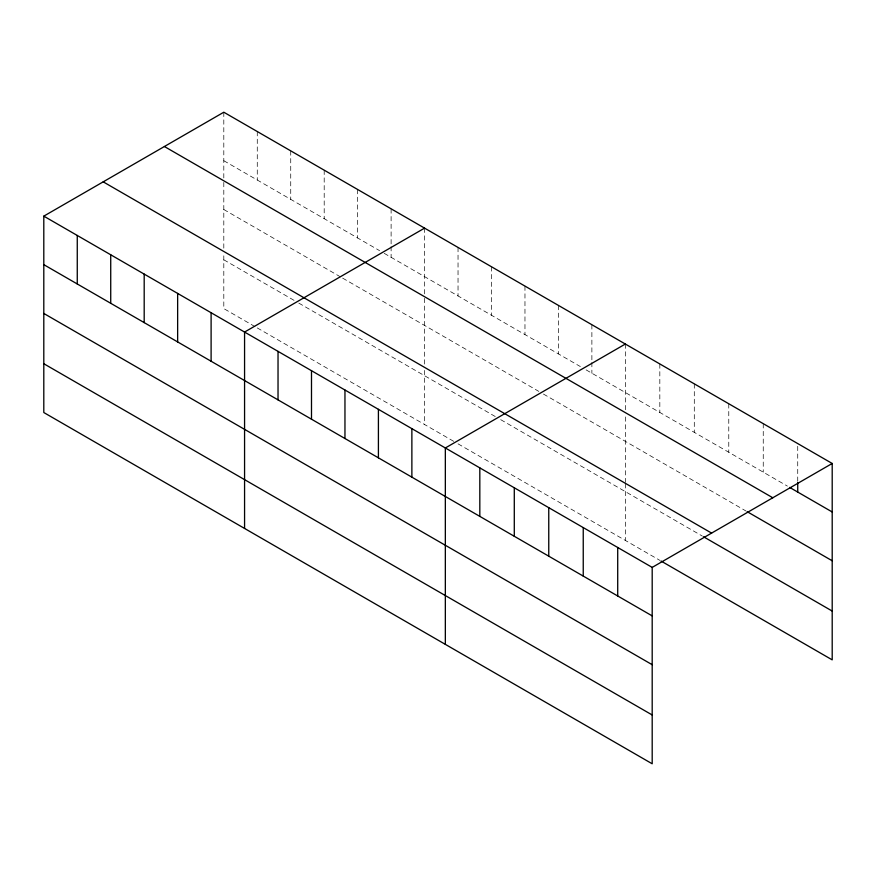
<?xml version="1.0" encoding="UTF-8"?>
<svg xmlns="http://www.w3.org/2000/svg" width="876" height="876" viewBox="0 0 876 876"><rect width="100%" height="100%" fill="white"/><g stroke="black" fill="none" stroke-linecap="round" stroke-linejoin="round"><path stroke-width="0.66" stroke-dasharray="4.38 3.29" d="M223.807 160.713L379.582 250.645M384.192 253.317L580.35 366.562M586.121 369.891L787.382 486.092M223.807 209.517L341.498 277.473M342.658 278.141L538.806 391.386M543.427 394.047L746.013 511.015M223.807 259.8L294.194 300.435M298.804 303.107L496.112 417.02M500.733 419.681L702.344 536.079M254.96 326.595L223.807 308.604L223.807 254.511M257.27 327.92L455.728 442.5M458.038 443.836L659.825 560.333M797.729 446.256L797.729 481.285M763.248 423.655L763.248 472.164M728.777 403.759L728.777 452.257M694.296 383.852L694.296 432.35M659.825 363.945L659.825 412.443M625.344 344.038L625.344 410.165M625.344 416.943L625.344 482.369M625.344 483.683L625.344 540.426M591.88 324.722L591.88 361.098M591.88 362.445L591.88 373.22M558.428 305.406L558.428 353.904M524.965 286.091L524.965 334.588M491.502 266.764L491.502 315.272M458.038 247.448L458.038 295.946M424.575 228.132L424.575 296.964M424.575 298.322L424.575 365.128M424.575 370.417L424.575 424.521M391.112 208.816L391.112 245.181M391.112 246.539L391.112 257.314M357.66 189.49L357.66 237.998M324.197 170.174L324.197 218.671M290.733 150.858L290.733 199.356M257.27 131.531L257.27 180.04M223.807 112.216L223.807 181.047M223.807 182.405L223.807 249.211"/><path stroke-width="1.31" d="M43.8 216.142L652.193 567.396L652.193 763.784L43.8 412.53L43.8 216.142L223.807 112.216L832.2 463.47L832.2 659.858L660.975 561.001M424.575 228.132L244.568 332.059L244.568 528.447M625.344 344.038L445.337 447.975L445.337 644.353M652.193 567.396L832.2 463.47M789.681 487.417L832.2 511.967M164.403 146.511L772.796 497.765M747.162 511.672L832.2 560.771M103.204 181.847L711.597 533.101M703.494 536.747L832.2 611.054M43.8 264.651L652.193 615.894M43.8 313.444L652.193 664.698M43.8 363.726L652.193 714.98M797.729 482.632L797.729 492.06M617.711 547.489L617.711 595.998M583.241 527.582L583.241 576.09M548.759 507.686L548.759 556.183M514.289 487.779L514.289 536.276M479.818 467.872L479.818 516.38M411.873 428.649L411.873 477.157M378.41 409.333L378.41 457.83M344.958 390.017L344.958 438.515M311.495 370.69L311.495 419.199M278.031 351.375L278.031 399.872M211.105 312.743L211.105 361.24M177.642 293.416L177.642 341.925M144.19 274.1L144.19 322.598M110.726 254.785L110.726 303.282M77.263 235.458L77.263 283.966"/></g></svg>
